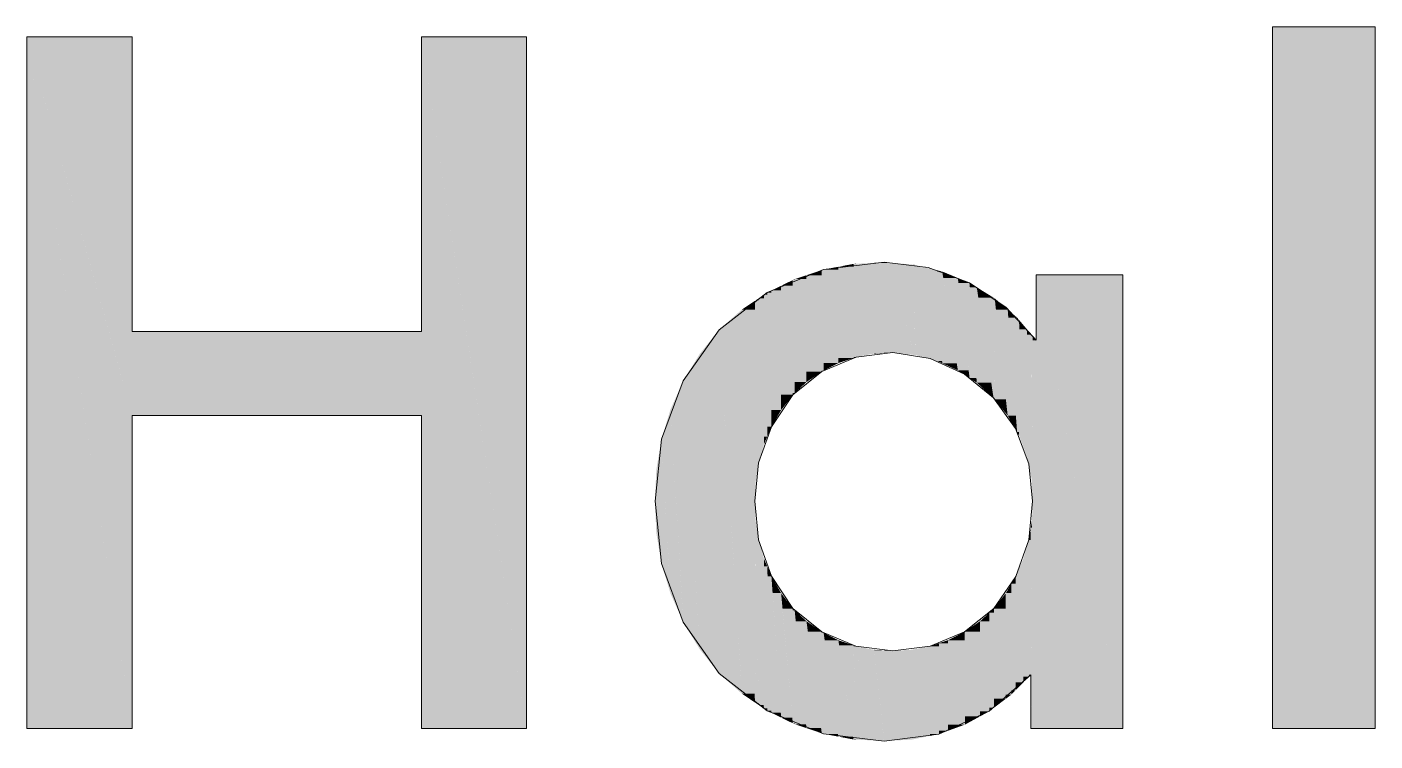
# Model space of a CAD drawing. Extents: x -1 to 1342, y -35 to 723.
# Drawn here: x 1213.63 to 1217.529, y 283.964 to 286.028 of the extents above; entities that cross this region are included whole.
import ezdxf

# ---------------------------------------------------------------- set-up
doc = ezdxf.new("R2010")
doc.units = 0
doc.layers.get('0').update_dxf_attribs({"lineweight": 18})
doc.layers.add('P11_Plankopf_Ausführung_AF_4_800 Plankopf', color=7, linetype='Continuous', lineweight=25)

# ---------------------------------------------------------------- blocks, each defined once
blk = doc.blocks.new('Referenz-A0SKLQSHLL', base_point=(1054.4775, 131.3883))
at = {"layer": 'P11_Plankopf_Ausführung_AF_4_800 Plankopf', "color": 0, "linetype": 'Continuous', "lineweight": 13, "ltscale": 16.9}
for p, q in [((1217.5291, 286.0283), (1217.2327, 286.0283)), ((1217.2327, 286.0283), (1217.2327, 284.0003)), ((1217.5291, 284.0003), (1217.5291, 286.0283)), ((1213.9347, 286), (1213.6303, 286)), ((1213.6303, 286), (1213.6303, 284)), ((1213.9347, 285.1484), (1213.9347, 286)), ((1215.0751, 286), (1214.7711, 286)), ((1214.7711, 286), (1214.7711, 285.1484)), ((1215.0751, 284), (1215.0751, 286)), ((1215.9344, 285.3272), (1215.7715, 285.2607)), ((1216.1091, 285.348), (1215.9344, 285.3272)), ((1216.2363, 285.333), (1216.1091, 285.348)), ((1216.3564, 285.2886), (1216.2363, 285.333)), ((1216.4627, 285.2172), (1216.3564, 285.2886)), ((1216.7997, 285.3119), (1216.5492, 285.3119)), ((1216.5492, 285.3119), (1216.5492, 285.1228)), ((1216.7997, 284), (1216.7997, 285.3119)), ((1215.7715, 285.2607), (1215.6322, 285.1532)), ((1216.5492, 285.1228), (1216.4627, 285.2172)), ((1214.7711, 285.1484), (1213.9347, 285.1484)), ((1215.6322, 285.1532), (1215.5286, 285.0057)), ((1216.1347, 285.087), (1216.0281, 285.0741)), ((1216.2422, 285.0695), (1216.1347, 285.087)), ((1216.0281, 285.0741), (1215.929, 285.0324)), ((1216.3414, 285.0248), (1216.2422, 285.0695)), ((1215.5286, 285.0057), (1215.4654, 284.8368)), ((1215.929, 285.0324), (1215.8452, 284.9653)), ((1216.4258, 284.956), (1216.3414, 285.0248)), ((1215.8452, 284.9653), (1215.7836, 284.8728)), ((1216.4894, 284.8676), (1216.4258, 284.956)), ((1213.9347, 284.9055), (1214.7711, 284.9055)), ((1213.9347, 284), (1213.9347, 284.9055)), ((1214.7711, 284.9055), (1214.7711, 284)), ((1215.7836, 284.8728), (1215.7464, 284.7681)), ((1216.528, 284.7658), (1216.4894, 284.8676)), ((1215.4654, 284.8368), (1215.4467, 284.6575)), ((1215.7464, 284.7681), (1215.7358, 284.6575)), ((1216.5389, 284.6575), (1216.528, 284.7658)), ((1215.4467, 284.6575), (1215.4653, 284.4774)), ((1215.7358, 284.6575), (1215.7462, 284.5461)), ((1216.528, 284.5458), (1216.5389, 284.6575)), ((1215.7462, 284.5461), (1215.7834, 284.4406)), ((1216.4899, 284.4402), (1216.528, 284.5458)), ((1215.4653, 284.4774), (1215.5285, 284.3077)), ((1215.7834, 284.4406), (1215.8452, 284.3473)), ((1216.427, 284.3473), (1216.4899, 284.4402)), ((1215.8452, 284.3473), (1215.929, 284.28)), ((1216.3421, 284.28), (1216.427, 284.3473)), ((1215.5285, 284.3077), (1215.6322, 284.1593)), ((1215.929, 284.28), (1216.028, 284.2382)), ((1216.2422, 284.2382), (1216.3421, 284.28)), ((1216.028, 284.2382), (1216.1347, 284.2252)), ((1216.1347, 284.2252), (1216.2422, 284.2382)), ((1215.6322, 284.1593), (1215.7714, 284.0517)), ((1216.4136, 284.0501), (1216.5336, 284.156)), ((1216.5336, 284.156), (1216.5336, 284)), ((1215.7714, 284.0517), (1215.9343, 283.985)), ((1216.2678, 283.9843), (1216.4136, 284.0501)), ((1213.6303, 284), (1213.9347, 284)), ((1214.7711, 284), (1215.0751, 284)), ((1216.5336, 284), (1216.7997, 284)), ((1217.2327, 284.0003), (1217.5291, 284.0003)), ((1215.9343, 283.985), (1216.1091, 283.9642)), ((1216.1091, 283.9642), (1216.2678, 283.9843))]:
    blk.add_line(p, q, dxfattribs=at)
at = {"layer": 'P11_Plankopf_Ausführung_AF_4_800 Plankopf', "color": 0, "linetype": 'Continuous', "lineweight": 0, "ltscale": 0.0169}
for points in [[(1217.2327, 284.0003), (1217.5291, 284.0003), (1217.2327, 286.0283)], [(1217.5291, 284.0003), (1217.5291, 286.0283), (1217.2327, 286.0283)], [(1213.6303, 284), (1213.9347, 284), (1213.6303, 286)], [(1213.9347, 285.1484), (1213.9347, 286), (1213.6303, 286)], [(1213.9347, 284.9055), (1213.7969, 284.9055), (1213.6303, 286)], [(1213.9347, 285.1484), (1213.8672, 285.1484), (1213.6303, 286)], [(1214.9005, 285.1484), (1214.7711, 285.1484), (1214.7711, 286)], [(1215.0751, 284), (1215.0751, 286), (1214.7711, 286)], [(1215.929, 285.3107), (1215.8848, 285.3107), (1215.929, 285.3254)], [(1215.9344, 285.3254), (1215.929, 285.3254), (1215.9344, 285.3272)], [(1215.9344, 285.0351), (1215.929, 285.0351), (1215.929, 285.3254)], [(1215.9344, 285.0351), (1215.9344, 285.3254), (1215.929, 285.3254)], [(1215.9771, 285.3272), (1215.9344, 285.3272), (1215.9771, 285.3352)], [(1215.9771, 285.0567), (1215.9344, 285.0567), (1215.9344, 285.3272)], [(1215.9771, 285.0567), (1215.9771, 285.3272), (1215.9344, 285.3272)], [(1216.021, 285.3352), (1215.9771, 285.3352), (1216.021, 285.3435)], [(1216.021, 285.0717), (1215.9771, 285.0717), (1215.9771, 285.3352)], [(1216.021, 285.0717), (1216.021, 285.3352), (1215.9771, 285.3352)], [(1216.0281, 285.3435), (1216.021, 285.3435), (1216.0281, 285.3438)], [(1216.0281, 285.0741), (1216.021, 285.0741), (1216.021, 285.3435)], [(1216.0281, 285.0741), (1216.0281, 285.3435), (1216.021, 285.3435)], [(1216.0809, 285.3438), (1216.0281, 285.3438), (1216.0809, 285.3465)], [(1216.0809, 285.0842), (1216.0281, 285.0842), (1216.0281, 285.3438)], [(1216.0809, 285.0842), (1216.0809, 285.3438), (1216.0281, 285.3438)], [(1216.1091, 285.3465), (1216.0809, 285.3465), (1216.1091, 285.348)], [(1216.1091, 285.0857), (1216.0809, 285.0857), (1216.0809, 285.3465)], [(1216.1091, 285.0857), (1216.1091, 285.3465), (1216.0809, 285.3465)], [(1216.1347, 285.087), (1216.1091, 285.087), (1216.1091, 285.348)], [(1216.1347, 285.346), (1216.1093, 285.346), (1216.1091, 285.348)], [(1216.1347, 285.087), (1216.1347, 285.346), (1216.1093, 285.346)], [(1216.1928, 285.087), (1216.1347, 285.087), (1216.1347, 285.346)], [(1216.1943, 285.3414), (1216.1357, 285.3414), (1216.1347, 285.346)], [(1216.1943, 285.0805), (1216.1943, 285.3414), (1216.1357, 285.3414)], [(1216.1997, 285.0805), (1216.1943, 285.0805), (1216.1943, 285.3414)], [(1216.1998, 285.3401), (1216.1943, 285.3401), (1216.1943, 285.3414)], [(1216.1998, 285.0799), (1216.1998, 285.3401), (1216.1943, 285.3401)], [(1216.259, 285.0799), (1216.1998, 285.0799), (1216.1998, 285.3401)], [(1216.2629, 285.3249), (1216.2032, 285.3249), (1216.1998, 285.3401)], [(1216.2629, 285.0627), (1216.2629, 285.3249), (1216.2032, 285.3249)], [(1216.2771, 285.0627), (1216.2629, 285.0627), (1216.2629, 285.3249)], [(1216.2774, 285.3214), (1216.2631, 285.3214), (1216.2629, 285.3249)], [(1216.2774, 285.0562), (1216.2774, 285.3214), (1216.2631, 285.3214)], [(1216.3194, 285.0562), (1216.2774, 285.0562), (1216.2774, 285.3214)], [(1216.3226, 285.3027), (1216.2804, 285.3027), (1216.2774, 285.3214)], [(1215.8115, 285.2666), (1215.7836, 285.2666), (1215.8115, 285.2803)], [(1215.8452, 285.2803), (1215.8115, 285.2803), (1215.8452, 285.2967)], [(1215.8452, 284.9653), (1215.8115, 284.9653), (1215.8115, 285.2803)], [(1215.8452, 284.9653), (1215.8452, 285.2803), (1215.8115, 285.2803)], [(1215.8507, 285.2967), (1215.8452, 285.2967), (1215.8507, 285.2994)], [(1215.8507, 284.9703), (1215.8452, 284.9703), (1215.8452, 285.2967)], [(1215.8507, 284.9703), (1215.8507, 285.2967), (1215.8452, 285.2967)], [(1215.8848, 285.2994), (1215.8507, 285.2994), (1215.8848, 285.3107)], [(1215.8848, 285.0017), (1215.8507, 285.0017), (1215.8507, 285.2994)], [(1215.8848, 285.0017), (1215.8848, 285.2994), (1215.8507, 285.2994)], [(1215.929, 285.0324), (1215.8848, 285.0324), (1215.8848, 285.3107)], [(1215.929, 285.0324), (1215.929, 285.3107), (1215.8848, 285.3107)], [(1216.3226, 285.0358), (1216.3226, 285.3027), (1216.2804, 285.3027)], [(1216.3538, 285.0358), (1216.3226, 285.0358), (1216.3226, 285.3027)], [(1216.3564, 285.2886), (1216.3242, 285.2886), (1216.3226, 285.3027)], [(1216.3564, 285.0137), (1216.3564, 285.2886), (1216.3242, 285.2886)], [(1216.3763, 285.0137), (1216.3564, 285.0137), (1216.3564, 285.2886)], [(1216.3773, 285.2757), (1216.3573, 285.2757), (1216.3564, 285.2886)], [(1216.3773, 285), (1216.3773, 285.2757), (1216.3573, 285.2757)], [(1216.4191, 285), (1216.3773, 285), (1216.3773, 285.2757)], [(1216.4258, 285.2459), (1216.3818, 285.2459), (1216.3773, 285.2757)], [(1216.5853, 285.1228), (1216.5492, 285.1228), (1216.5492, 285.3119)], [(1216.7997, 284), (1216.7997, 285.3119), (1216.5492, 285.3119)], [(1215.7358, 285.2116), (1215.6982, 285.2116), (1215.7358, 285.2368)], [(1215.7377, 285.2368), (1215.7358, 285.2368), (1215.7377, 285.238)], [(1215.7377, 284.7131), (1215.7358, 284.7131), (1215.7358, 285.2368)], [(1215.7377, 284.7131), (1215.7377, 285.2368), (1215.7358, 285.2368)], [(1215.7464, 285.238), (1215.7377, 285.238), (1215.7464, 285.2439)], [(1215.7464, 284.7681), (1215.7377, 284.7681), (1215.7377, 285.238)], [(1215.7464, 284.7681), (1215.7464, 285.238), (1215.7377, 285.238)], [(1215.7617, 285.2439), (1215.7464, 285.2439), (1215.7617, 285.2541)], [(1215.7617, 284.8216), (1215.7464, 284.8216), (1215.7464, 285.2439)], [(1215.7617, 284.8216), (1215.7617, 285.2439), (1215.7464, 285.2439)], [(1215.7715, 285.2541), (1215.7617, 285.2541), (1215.7715, 285.2607)], [(1215.7715, 284.8445), (1215.7617, 284.8445), (1215.7617, 285.2541)], [(1215.7715, 284.8445), (1215.7715, 285.2541), (1215.7617, 285.2541)], [(1215.7836, 285.2607), (1215.7715, 285.2607), (1215.7836, 285.2666)], [(1215.7836, 284.8728), (1215.7715, 284.8728), (1215.7715, 285.2607)], [(1215.7836, 284.8728), (1215.7836, 285.2607), (1215.7715, 285.2607)], [(1215.8115, 284.9209), (1215.7836, 284.9209), (1215.7836, 285.2666)], [(1215.8115, 284.9209), (1215.8115, 285.2666), (1215.7836, 285.2666)], [(1216.4258, 284.956), (1216.4258, 285.2459), (1216.3818, 285.2459)], [(1216.4291, 284.956), (1216.4258, 284.956), (1216.4258, 285.2459)], [(1216.4292, 285.2438), (1216.4258, 285.2438), (1216.4258, 285.2459)], [(1216.4292, 284.9517), (1216.4292, 285.2438), (1216.4258, 285.2438)], [(1216.4615, 284.9517), (1216.4292, 284.9517), (1216.4292, 285.2438)], [(1216.4667, 285.2115), (1216.4327, 285.2115), (1216.4292, 285.2438)], [(1215.6982, 285.1532), (1215.6322, 285.1532), (1215.6982, 285.2116)], [(1215.6982, 284.1008), (1215.6982, 284.1008), (1215.6982, 285.2116)], [(1215.6982, 284.1008), (1215.6982, 285.2116), (1215.6982, 285.2116)], [(1215.6982, 285.2116), (1215.6982, 285.2116), (1215.6982, 285.2116)], [(1215.735, 284.1008), (1215.6982, 284.1008), (1215.6982, 285.2116)], [(1215.7358, 284.0756), (1215.7358, 285.2116), (1215.6982, 285.2116)], [(1216.4667, 284.9049), (1216.4667, 285.2115), (1216.4327, 285.2115)], [(1216.4903, 284.9049), (1216.4667, 284.9049), (1216.4667, 285.2115)], [(1216.494, 285.1881), (1216.4685, 285.1881), (1216.4667, 285.2115)], [(1216.494, 284.8573), (1216.494, 285.1881), (1216.4685, 285.1881)], [(1216.4991, 284.8573), (1216.494, 284.8573), (1216.494, 285.1881)], [(1216.4992, 285.1819), (1216.4941, 285.1819), (1216.494, 285.1881)], [(1216.4992, 284.8481), (1216.4992, 285.1819), (1216.4941, 285.1819)], [(1216.5188, 284.8481), (1216.4992, 284.8481), (1216.4992, 285.1819)], [(1216.5224, 285.1545), (1216.5008, 285.1545), (1216.4992, 285.1819)], [(1213.9347, 284.9055), (1213.9347, 285.1484), (1213.8672, 285.1484)], [(1213.9347, 284.9055), (1214.7711, 284.9055), (1213.9347, 285.1484)], [(1214.7711, 284.9055), (1214.7711, 285.1484), (1213.9347, 285.1484)], [(1215.0751, 284), (1214.9005, 285.1484), (1214.7711, 285.1484)], [(1214.8354, 284.9055), (1214.7711, 284.9055), (1214.7711, 285.1484)], [(1215.6322, 285.0827), (1215.5757, 285.0827), (1215.6322, 285.1532)], [(1215.6945, 284.1593), (1215.6322, 284.1593), (1215.6322, 285.1532)], [(1215.6982, 284.1008), (1215.6982, 285.1532), (1215.6322, 285.1532)], [(1216.5224, 284.7869), (1216.5224, 285.1545), (1216.5008, 285.1545)], [(1216.5338, 284.7869), (1216.5224, 284.7869), (1216.5224, 285.1545)], [(1216.5357, 285.1387), (1216.5229, 285.1387), (1216.5224, 285.1545)], [(1216.5357, 284.7228), (1216.5357, 285.1387), (1216.5229, 285.1387)], [(1216.5385, 284.7228), (1216.5357, 284.7228), (1216.5357, 285.1387)], [(1216.5389, 285.135), (1216.5358, 285.135), (1216.5357, 285.1387)], [(1216.5389, 284.6575), (1216.5389, 285.135), (1216.5358, 285.135)], [(1216.5389, 284), (1216.5492, 284), (1216.5389, 285.135)], [(1216.5492, 285.1228), (1216.539, 285.1228), (1216.5389, 285.135)], [(1216.5492, 284), (1216.5492, 285.1228), (1216.539, 285.1228)], [(1216.7997, 284), (1216.5853, 285.1228), (1216.5492, 285.1228)], [(1216.5492, 284), (1216.7997, 284), (1216.5492, 285.1228)], [(1215.5756, 285.0057), (1215.5286, 285.0057), (1215.5756, 285.0826)], [(1215.5757, 285.0826), (1215.5756, 285.0826), (1215.5757, 285.0827)], [(1215.5757, 284.2302), (1215.5756, 284.2302), (1215.5756, 285.0826)], [(1215.5757, 284.2301), (1215.5757, 285.0826), (1215.5756, 285.0826)], [(1215.6279, 284.2301), (1215.5757, 284.2301), (1215.5757, 285.0827)], [(1215.6322, 284.1593), (1215.6322, 285.0827), (1215.5757, 285.0827)], [(1216.0281, 285.0741), (1216.0809, 285.0842), (1216.0281, 285.0842)], [(1216.0809, 285.0842), (1216.1091, 285.0857), (1216.0809, 285.0857)], [(1216.1091, 285.0857), (1216.1347, 285.087), (1216.1091, 285.087)], [(1216.1943, 285.0805), (1216.1928, 285.087), (1216.1347, 285.087)], [(1216.1998, 285.0799), (1216.1997, 285.0805), (1216.1943, 285.0805)], [(1216.2629, 285.0627), (1216.259, 285.0799), (1216.1998, 285.0799)], [(1215.9344, 285.0351), (1215.9771, 285.0567), (1215.9344, 285.0567)], [(1215.9771, 285.0567), (1216.021, 285.0717), (1215.9771, 285.0717)], [(1216.021, 285.0717), (1216.0281, 285.0741), (1216.021, 285.0741)], [(1216.2774, 285.0562), (1216.2771, 285.0627), (1216.2629, 285.0627)], [(1216.3226, 285.0358), (1216.3194, 285.0562), (1216.2774, 285.0562)], [(1215.5285, 284.9232), (1215.4916, 284.9232), (1215.5285, 285.0054)], [(1215.5286, 285.0054), (1215.5285, 285.0054), (1215.5286, 285.0057)], [(1215.5286, 284.3077), (1215.5285, 284.3077), (1215.5285, 285.0054)], [(1215.5286, 284.3075), (1215.5286, 285.0054), (1215.5285, 285.0054)], [(1215.5709, 284.3075), (1215.5286, 284.3075), (1215.5286, 285.0057)], [(1215.5756, 284.2302), (1215.5756, 285.0057), (1215.5286, 285.0057)], [(1215.8507, 284.9703), (1215.8848, 285.0017), (1215.8507, 285.0017)], [(1215.8848, 285.0017), (1215.929, 285.0324), (1215.8848, 285.0324)], [(1215.929, 285.0324), (1215.9344, 285.0351), (1215.929, 285.0351)], [(1216.3564, 285.0137), (1216.3538, 285.0358), (1216.3226, 285.0358)], [(1216.3773, 285), (1216.3763, 285.0137), (1216.3564, 285.0137)], [(1215.8115, 284.9209), (1215.8452, 284.9653), (1215.8115, 284.9653)], [(1215.8452, 284.9653), (1215.8507, 284.9703), (1215.8452, 284.9703)], [(1216.4258, 284.956), (1216.4191, 285), (1216.3773, 285)], [(1215.4915, 284.8368), (1215.4654, 284.8368), (1215.4915, 284.9228)], [(1215.4916, 284.9228), (1215.4915, 284.9228), (1215.4916, 284.9232)], [(1215.4916, 284.3905), (1215.4915, 284.3905), (1215.4915, 284.9228)], [(1215.4916, 284.3902), (1215.4916, 284.9228), (1215.4915, 284.9228)], [(1215.5235, 284.3902), (1215.4916, 284.3902), (1215.4916, 284.9232)], [(1215.5285, 284.3077), (1215.5285, 284.9232), (1215.4916, 284.9232)], [(1216.4292, 284.9517), (1216.4291, 284.956), (1216.4258, 284.956)], [(1216.4667, 284.9049), (1216.4615, 284.9517), (1216.4292, 284.9517)], [(1213.9347, 284), (1213.9347, 284.9055), (1213.7969, 284.9055)], [(1214.7711, 284), (1215.0751, 284), (1214.7711, 284.9055)], [(1215.0751, 284), (1214.8354, 284.9055), (1214.7711, 284.9055)], [(1215.7836, 284.8728), (1215.8115, 284.9209), (1215.7836, 284.9209)], [(1216.494, 284.8573), (1216.4903, 284.9049), (1216.4667, 284.9049)], [(1215.7617, 284.8216), (1215.7715, 284.8445), (1215.7617, 284.8445)], [(1215.7715, 284.8445), (1215.7836, 284.8728), (1215.7715, 284.8728)], [(1216.4992, 284.8481), (1216.4991, 284.8573), (1216.494, 284.8573)], [(1216.5224, 284.7869), (1216.5188, 284.8481), (1216.4992, 284.8481)], [(1215.4653, 284.7477), (1215.4504, 284.7477), (1215.4653, 284.8361)], [(1215.4654, 284.8361), (1215.4653, 284.8361), (1215.4654, 284.8368)], [(1215.4654, 284.4774), (1215.4653, 284.4774), (1215.4653, 284.8361)], [(1215.4654, 284.477), (1215.4654, 284.8361), (1215.4653, 284.8361)], [(1215.4864, 284.477), (1215.4654, 284.477), (1215.4654, 284.8368)], [(1215.4915, 284.3905), (1215.4915, 284.8368), (1215.4654, 284.8368)], [(1215.7464, 284.7681), (1215.7617, 284.8216), (1215.7464, 284.8216)], [(1215.7377, 284.7131), (1215.7464, 284.7681), (1215.7377, 284.7681)], [(1216.5357, 284.7228), (1216.5338, 284.7869), (1216.5224, 284.7869)], [(1215.4503, 284.6575), (1215.4467, 284.6575), (1215.4503, 284.7459)], [(1215.4504, 284.7459), (1215.4503, 284.7459), (1215.4504, 284.7477)], [(1215.4504, 284.5668), (1215.4503, 284.5668), (1215.4503, 284.7459)], [(1215.4504, 284.5664), (1215.4504, 284.7459), (1215.4503, 284.7459)], [(1215.4604, 284.5664), (1215.4504, 284.5664), (1215.4504, 284.7477)], [(1215.4653, 284.4774), (1215.4653, 284.7477), (1215.4504, 284.7477)], [(1215.7358, 284.6575), (1215.7377, 284.7131), (1215.7358, 284.7131)], [(1216.5389, 284.6575), (1216.5385, 284.7228), (1216.5357, 284.7228)], [(1215.4503, 284.5668), (1215.4503, 284.6575), (1215.4467, 284.6575)], [(1215.7376, 284.0756), (1215.7358, 284.0756), (1215.7358, 284.6575)], [(1215.7376, 284.6015), (1215.736, 284.6015), (1215.7358, 284.6575)], [(1216.5389, 284.6013), (1216.5369, 284.6013), (1216.5389, 284.6575)], [(1215.7376, 284.0744), (1215.7376, 284.6015), (1215.736, 284.6015)], [(1215.7461, 284.0744), (1215.7376, 284.0744), (1215.7376, 284.6015)], [(1215.7462, 284.5461), (1215.7385, 284.5461), (1215.7376, 284.6015)], [(1216.5336, 284.5458), (1216.528, 284.5458), (1216.5336, 284.5806)], [(1216.5369, 284.5806), (1216.5336, 284.5806), (1216.5369, 284.6013)], [(1216.536, 284.156), (1216.5336, 284.156), (1216.5336, 284.5806)], [(1216.5369, 284), (1216.5369, 284.5806), (1216.5336, 284.5806)], [(1216.5369, 284), (1216.5389, 284), (1216.5369, 284.6013)], [(1216.5389, 284), (1216.5389, 284.6013), (1216.5369, 284.6013)], [(1215.4504, 284.5664), (1215.4504, 284.5668), (1215.4503, 284.5668)], [(1215.4653, 284.4774), (1215.4604, 284.5664), (1215.4504, 284.5664)], [(1215.7462, 284.0686), (1215.7462, 284.5461), (1215.7385, 284.5461)], [(1215.7613, 284.0686), (1215.7462, 284.0686), (1215.7462, 284.5461)], [(1215.7616, 284.4922), (1215.7479, 284.4922), (1215.7462, 284.5461)], [(1216.528, 284.4918), (1216.5122, 284.4918), (1216.528, 284.5458)], [(1216.5336, 284.156), (1216.528, 284.156), (1216.528, 284.5458)], [(1216.5336, 284.156), (1216.5336, 284.5458), (1216.528, 284.5458)], [(1215.4654, 284.477), (1215.4654, 284.4774), (1215.4653, 284.4774)], [(1215.4915, 284.3905), (1215.4864, 284.477), (1215.4654, 284.477)], [(1215.7616, 284.0583), (1215.7616, 284.4922), (1215.7479, 284.4922)], [(1215.7713, 284.0583), (1215.7616, 284.0583), (1215.7616, 284.4922)], [(1215.7714, 284.4689), (1215.7621, 284.4689), (1215.7616, 284.4922)], [(1215.7714, 284.0517), (1215.7714, 284.4689), (1215.7621, 284.4689)], [(1215.7833, 284.0517), (1215.7714, 284.0517), (1215.7714, 284.4689)], [(1215.7834, 284.4406), (1215.7722, 284.4406), (1215.7714, 284.4689)], [(1216.5122, 284.4402), (1216.4899, 284.4402), (1216.5122, 284.4918)], [(1216.528, 284.1503), (1216.5122, 284.1503), (1216.5122, 284.4918)], [(1216.528, 284.1503), (1216.528, 284.4918), (1216.5122, 284.4918)], [(1215.7834, 284.0458), (1215.7834, 284.4406), (1215.7722, 284.4406)], [(1215.8105, 284.0458), (1215.7834, 284.0458), (1215.7834, 284.4406)], [(1215.8114, 284.392), (1215.7868, 284.392), (1215.7834, 284.4406)], [(1216.4776, 284.3918), (1216.4613, 284.3918), (1216.4776, 284.4193)], [(1216.4899, 284.4193), (1216.4776, 284.4193), (1216.4899, 284.4402)], [(1216.4899, 284.1112), (1216.4776, 284.1112), (1216.4776, 284.4193)], [(1216.4899, 284.1112), (1216.4899, 284.4193), (1216.4776, 284.4193)], [(1216.5122, 284.1341), (1216.4899, 284.1341), (1216.4899, 284.4402)], [(1216.5122, 284.1341), (1216.5122, 284.4402), (1216.4899, 284.4402)], [(1215.4916, 284.3902), (1215.4916, 284.3905), (1215.4915, 284.3905)], [(1215.5285, 284.3077), (1215.5235, 284.3902), (1215.4916, 284.3902)], [(1215.8114, 284.0321), (1215.8114, 284.392), (1215.7868, 284.392)], [(1215.8437, 284.0321), (1215.8114, 284.0321), (1215.8114, 284.392)], [(1215.8452, 284.3473), (1215.8155, 284.3473), (1215.8114, 284.392)], [(1216.4613, 284.3473), (1216.427, 284.3473), (1216.4613, 284.3918)], [(1216.4776, 284.0986), (1216.4613, 284.0986), (1216.4613, 284.3918)], [(1216.4776, 284.0986), (1216.4776, 284.3918), (1216.4613, 284.3918)], [(1215.8452, 284.0155), (1215.8452, 284.3473), (1215.8155, 284.3473)], [(1215.8506, 284.0155), (1215.8452, 284.0155), (1215.8452, 284.3473)], [(1215.8506, 284.3423), (1215.8453, 284.3423), (1215.8452, 284.3473)], [(1215.8506, 284.0129), (1215.8506, 284.3423), (1215.8453, 284.3423)], [(1215.8836, 284.0129), (1215.8506, 284.0129), (1215.8506, 284.3423)], [(1215.8847, 284.3107), (1215.8538, 284.3107), (1215.8506, 284.3423)], [(1216.427, 284.3351), (1216.4136, 284.3351), (1216.427, 284.3473)], [(1216.4613, 284.0863), (1216.427, 284.0863), (1216.427, 284.3473)], [(1216.4613, 284.0863), (1216.4613, 284.3473), (1216.427, 284.3473)], [(1215.5286, 284.3075), (1215.5286, 284.3077), (1215.5285, 284.3077)], [(1215.5756, 284.2302), (1215.5709, 284.3075), (1215.5286, 284.3075)], [(1215.8847, 284.0015), (1215.8847, 284.3107), (1215.8538, 284.3107)], [(1215.927, 284.0015), (1215.8847, 284.0015), (1215.8847, 284.3107)], [(1215.929, 284.28), (1215.8889, 284.28), (1215.8847, 284.3107)], [(1216.3869, 284.2807), (1216.3432, 284.2807), (1216.3869, 284.3107)], [(1216.4136, 284.3107), (1216.3869, 284.3107), (1216.4136, 284.3351)], [(1216.4136, 284.0501), (1216.3869, 284.0501), (1216.3869, 284.3107)], [(1216.4136, 284.0501), (1216.4136, 284.3107), (1216.3869, 284.3107)], [(1216.427, 284.0603), (1216.4136, 284.0603), (1216.4136, 284.3351)], [(1216.427, 284.0603), (1216.427, 284.3351), (1216.4136, 284.3351)], [(1215.929, 283.9868), (1215.929, 284.28), (1215.8889, 284.28)], [(1215.9343, 283.9868), (1215.929, 283.9868), (1215.929, 284.28)], [(1215.9343, 284.2773), (1215.929, 284.2773), (1215.929, 284.28)], [(1215.9343, 283.985), (1215.9343, 284.2773), (1215.929, 284.2773)], [(1215.9759, 283.985), (1215.9343, 283.985), (1215.9343, 284.2773)], [(1215.977, 284.2556), (1215.9374, 284.2556), (1215.9343, 284.2773)], [(1216.3421, 284.2557), (1216.2936, 284.2557), (1216.3421, 284.28)], [(1216.3432, 284.28), (1216.3421, 284.28), (1216.3432, 284.2807)], [(1216.3432, 284.0117), (1216.3421, 284.0117), (1216.3421, 284.28)], [(1216.3432, 284.0117), (1216.3432, 284.28), (1216.3421, 284.28)], [(1216.3869, 284.0356), (1216.3432, 284.0356), (1216.3432, 284.2807)], [(1216.3869, 284.0356), (1216.3869, 284.2807), (1216.3432, 284.2807)], [(1215.5757, 284.2301), (1215.5757, 284.2302), (1215.5756, 284.2302)], [(1215.6322, 284.1593), (1215.6279, 284.2301), (1215.5757, 284.2301)], [(1215.977, 283.977), (1215.977, 284.2556), (1215.9374, 284.2556)], [(1216.0197, 283.977), (1215.977, 283.977), (1215.977, 284.2556)], [(1216.021, 284.2406), (1215.9793, 284.2406), (1215.977, 284.2556)], [(1216.021, 283.9687), (1216.021, 284.2406), (1215.9793, 284.2406)], [(1216.028, 283.9687), (1216.021, 283.9687), (1216.021, 284.2406)], [(1216.028, 284.2382), (1216.0211, 284.2382), (1216.021, 284.2406)], [(1216.028, 283.9684), (1216.028, 284.2382), (1216.0211, 284.2382)], [(1216.0804, 283.9684), (1216.028, 283.9684), (1216.028, 284.2382)], [(1216.0809, 284.228), (1216.03, 284.228), (1216.028, 284.2382)], [(1216.0809, 283.9657), (1216.0809, 284.228), (1216.03, 284.228)], [(1216.1089, 283.9657), (1216.0809, 283.9657), (1216.0809, 284.228)], [(1216.1091, 284.2265), (1216.0811, 284.2265), (1216.0809, 284.228)], [(1216.1091, 283.9642), (1216.1091, 284.2265), (1216.0811, 284.2265)], [(1216.1347, 283.9655), (1216.1091, 283.9655), (1216.1091, 284.2265)], [(1216.1347, 284.2252), (1216.1092, 284.2252), (1216.1091, 284.2265)], [(1216.1347, 283.9655), (1216.1347, 284.2252), (1216.1092, 284.2252)], [(1216.1889, 284.2252), (1216.1347, 284.2252), (1216.1889, 284.228)], [(1216.1889, 283.9683), (1216.1347, 283.9683), (1216.1347, 284.2252)], [(1216.1889, 283.9683), (1216.1889, 284.2252), (1216.1347, 284.2252)], [(1216.1892, 284.228), (1216.1889, 284.228), (1216.1892, 284.2281)], [(1216.1892, 283.9683), (1216.1889, 283.9683), (1216.1889, 284.228)], [(1216.1892, 283.9683), (1216.1892, 284.228), (1216.1889, 284.228)], [(1216.2422, 284.2281), (1216.1892, 284.2281), (1216.2422, 284.2382)], [(1216.2422, 283.9791), (1216.1892, 283.9791), (1216.1892, 284.2281)], [(1216.2422, 283.9791), (1216.2422, 284.2281), (1216.1892, 284.2281)], [(1216.2678, 284.2382), (1216.2422, 284.2382), (1216.2678, 284.2469)], [(1216.2678, 283.9843), (1216.2422, 283.9843), (1216.2422, 284.2382)], [(1216.2678, 283.9843), (1216.2678, 284.2382), (1216.2422, 284.2382)], [(1216.2936, 284.2469), (1216.2678, 284.2469), (1216.2936, 284.2557)], [(1216.2936, 283.9937), (1216.2678, 283.9937), (1216.2678, 284.2469)], [(1216.2936, 283.9937), (1216.2936, 284.2469), (1216.2678, 284.2469)], [(1216.3421, 284.0114), (1216.2936, 284.0114), (1216.2936, 284.2557)], [(1216.3421, 284.0114), (1216.3421, 284.2557), (1216.2936, 284.2557)], [(1215.6982, 284.1008), (1215.6945, 284.1593), (1215.6322, 284.1593)], [(1216.5122, 284.1341), (1216.528, 284.1503), (1216.5122, 284.1503)], [(1216.528, 284.1503), (1216.5336, 284.156), (1216.528, 284.156)], [(1216.5369, 284), (1216.536, 284.156), (1216.5336, 284.156)], [(1216.5336, 284), (1216.5369, 284), (1216.5336, 284.156)], [(1216.4776, 284.0986), (1216.4899, 284.1112), (1216.4776, 284.1112)], [(1216.4899, 284.1112), (1216.5122, 284.1341), (1216.4899, 284.1341)], [(1215.6982, 284.1008), (1215.6982, 284.1008), (1215.6982, 284.1008)], [(1215.7358, 284.0756), (1215.735, 284.1008), (1215.6982, 284.1008)], [(1215.7376, 284.0744), (1215.7376, 284.0756), (1215.7358, 284.0756)], [(1215.7462, 284.0686), (1215.7461, 284.0744), (1215.7376, 284.0744)], [(1215.7616, 284.0583), (1215.7613, 284.0686), (1215.7462, 284.0686)], [(1216.427, 284.0603), (1216.4613, 284.0863), (1216.427, 284.0863)], [(1216.4613, 284.0863), (1216.4776, 284.0986), (1216.4613, 284.0986)], [(1215.7714, 284.0517), (1215.7713, 284.0583), (1215.7616, 284.0583)], [(1215.7834, 284.0458), (1215.7833, 284.0517), (1215.7714, 284.0517)], [(1215.8114, 284.0321), (1215.8105, 284.0458), (1215.7834, 284.0458)], [(1215.8452, 284.0155), (1215.8437, 284.0321), (1215.8114, 284.0321)], [(1216.3432, 284.0117), (1216.3869, 284.0356), (1216.3432, 284.0356)], [(1216.3869, 284.0356), (1216.4136, 284.0501), (1216.3869, 284.0501)], [(1216.4136, 284.0501), (1216.427, 284.0603), (1216.4136, 284.0603)], [(1215.8506, 284.0129), (1215.8506, 284.0155), (1215.8452, 284.0155)], [(1215.8847, 284.0015), (1215.8836, 284.0129), (1215.8506, 284.0129)], [(1215.929, 283.9868), (1215.927, 284.0015), (1215.8847, 284.0015)], [(1215.9343, 283.985), (1215.9343, 283.9868), (1215.929, 283.9868)], [(1216.2678, 283.9843), (1216.2936, 283.9937), (1216.2678, 283.9937)], [(1216.2936, 283.9937), (1216.3421, 284.0114), (1216.2936, 284.0114)], [(1216.3421, 284.0114), (1216.3432, 284.0117), (1216.3421, 284.0117)], [(1215.977, 283.977), (1215.9759, 283.985), (1215.9343, 283.985)], [(1216.021, 283.9687), (1216.0197, 283.977), (1215.977, 283.977)], [(1216.028, 283.9684), (1216.028, 283.9687), (1216.021, 283.9687)], [(1216.0809, 283.9657), (1216.0804, 283.9684), (1216.028, 283.9684)], [(1216.1091, 283.9642), (1216.1089, 283.9657), (1216.0809, 283.9657)], [(1216.1091, 283.9642), (1216.1347, 283.9655), (1216.1091, 283.9655)], [(1216.1347, 283.9655), (1216.1889, 283.9683), (1216.1347, 283.9683)], [(1216.1889, 283.9683), (1216.1892, 283.9683), (1216.1889, 283.9683)], [(1216.1892, 283.9683), (1216.2422, 283.9791), (1216.1892, 283.9791)], [(1216.2422, 283.9791), (1216.2678, 283.9843), (1216.2422, 283.9843)]]:
    blk.add_solid(points, dxfattribs=at)

msp = doc.modelspace()

# ---------------------------------------------------------------- block references
at = {"color": 8, "lineweight": 25, "ltscale": 0.25, "true_color": 0x808080}
msp.add_blockref('Referenz-A0SKLQSHLL', (1054.4775, 131.3883), dxfattribs=at)

doc.saveas('drawing.dxf')
